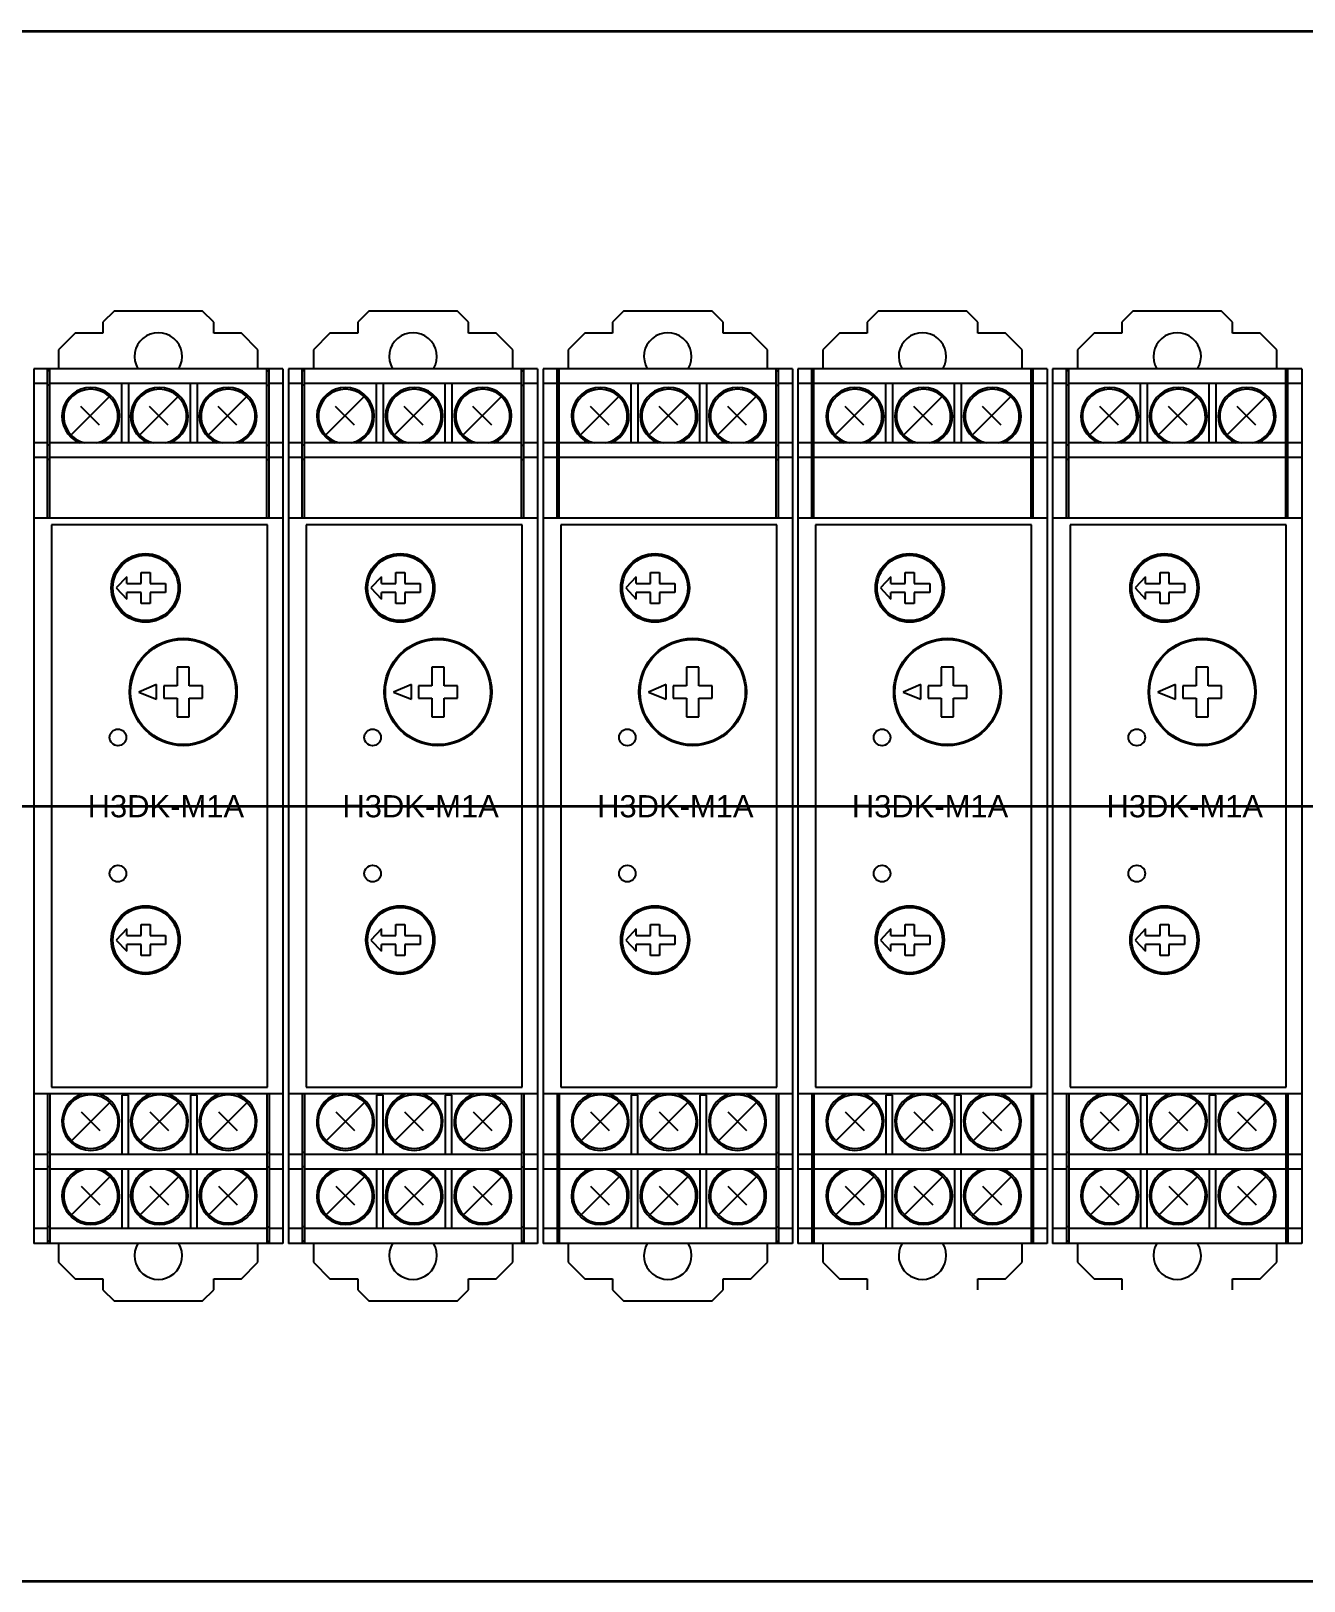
# Model space of a CAD drawing. Header units: millimetres. Extents: x 0 to 19177, y 0 to 12100.
# Drawn here: x 17307.4 to 17422.3, y 11334.9 to 11474.9 of the extents above; entities that cross this region are included whole.
import ezdxf

# ---------------------------------------------------------------- set-up
doc = ezdxf.new("R2010")
doc.units = ezdxf.units.MM
doc.header["$MEASUREMENT"] = 0
doc.layers.add('NetDam', color=7, linetype='Continuous', lineweight=35)
doc.layers.add('Z_OM_OUTLINE', color=7, linetype='Continuous')
doc.styles.add('RH-Arial', font='arial.ttf')

msp = doc.modelspace()

# ---------------------------------------------------------------- linework, layer by layer
at = {"layer": 'NetDam', "color": 0}
for p, q in [((16945.09, 11474.87), (17575.09, 11474.87)), ((17185.09, 11404.87), (17575.09, 11404.87)), ((17185.09, 11334.87), (17575.09, 11334.87))]:
    msp.add_line(p, q, dxfattribs=at)
at = {"layer": 'Z_OM_OUTLINE'}
for p, q in [((17314.88, 11449.57), (17313.88, 11448.57)), ((17322.88, 11449.57), (17314.88, 11449.57)), ((17323.88, 11448.57), (17322.88, 11449.57)), ((17337.88, 11449.57), (17336.88, 11448.57)), ((17345.88, 11449.57), (17337.88, 11449.57)), ((17346.88, 11448.57), (17345.88, 11449.57)), ((17360.88, 11449.57), (17359.88, 11448.57)), ((17368.88, 11449.57), (17360.88, 11449.57)), ((17369.88, 11448.57), (17368.88, 11449.57)), ((17383.88, 11449.57), (17382.88, 11448.57)), ((17391.88, 11449.57), (17383.88, 11449.57)), ((17392.88, 11448.57), (17391.88, 11449.57)), ((17406.88, 11449.57), (17405.88, 11448.57)), ((17414.88, 11449.57), (17406.88, 11449.57)), ((17415.88, 11448.57), (17414.88, 11449.57)), ((17313.88, 11448.57), (17313.88, 11447.57)), ((17323.88, 11447.57), (17323.88, 11448.57)), ((17336.88, 11448.57), (17336.88, 11447.57)), ((17346.88, 11447.57), (17346.88, 11448.57)), ((17359.88, 11448.57), (17359.88, 11447.57)), ((17369.88, 11447.57), (17369.88, 11448.57)), ((17382.88, 11448.57), (17382.88, 11447.57)), ((17392.88, 11447.57), (17392.88, 11448.57)), ((17405.88, 11448.57), (17405.88, 11447.57)), ((17415.88, 11447.57), (17415.88, 11448.57)), ((17311.38, 11447.57), (17309.88, 11446.07)), ((17313.88, 11447.57), (17311.38, 11447.57)), ((17326.38, 11447.57), (17323.88, 11447.57)), ((17327.88, 11446.07), (17326.38, 11447.57)), ((17334.38, 11447.57), (17332.88, 11446.07)), ((17336.88, 11447.57), (17334.38, 11447.57)), ((17349.38, 11447.57), (17346.88, 11447.57)), ((17350.88, 11446.07), (17349.38, 11447.57)), ((17357.38, 11447.57), (17355.88, 11446.07)), ((17359.88, 11447.57), (17357.38, 11447.57)), ((17372.38, 11447.57), (17369.88, 11447.57)), ((17373.88, 11446.07), (17372.38, 11447.57)), ((17380.38, 11447.57), (17378.88, 11446.07)), ((17382.88, 11447.57), (17380.38, 11447.57)), ((17395.38, 11447.57), (17392.88, 11447.57)), ((17396.88, 11446.07), (17395.38, 11447.57)), ((17403.38, 11447.57), (17401.88, 11446.07)), ((17405.88, 11447.57), (17403.38, 11447.57)), ((17418.38, 11447.57), (17415.88, 11447.57)), ((17419.88, 11446.07), (17418.38, 11447.57)), ((17309.88, 11446.07), (17309.88, 11444.37)), ((17327.88, 11444.37), (17327.88, 11446.07)), ((17332.88, 11446.07), (17332.88, 11444.37)), ((17350.88, 11444.37), (17350.88, 11446.07)), ((17355.88, 11446.07), (17355.88, 11444.37)), ((17373.88, 11444.37), (17373.88, 11446.07)), ((17378.88, 11446.07), (17378.88, 11444.37)), ((17396.88, 11444.37), (17396.88, 11446.07)), ((17401.88, 11446.07), (17401.88, 11444.37)), ((17419.88, 11444.37), (17419.88, 11446.07)), ((17330.13, 11444.37), (17307.63, 11444.37)), ((17307.63, 11444.37), (17307.63, 11365.37)), ((17308.88, 11430.87), (17308.88, 11444.37)), ((17309.08, 11444.17), (17308.88, 11444.17)), ((17309.08, 11430.87), (17309.08, 11444.37)), ((17328.68, 11430.87), (17328.68, 11444.37)), ((17328.68, 11444.17), (17328.88, 11444.17)), ((17328.88, 11430.87), (17328.88, 11444.37)), ((17330.13, 11444.37), (17330.13, 11365.37)), ((17353.13, 11444.37), (17330.63, 11444.37)), ((17330.63, 11444.37), (17330.63, 11365.37)), ((17331.88, 11430.87), (17331.88, 11444.37)), ((17332.08, 11444.17), (17331.88, 11444.17)), ((17332.08, 11430.87), (17332.08, 11444.37)), ((17351.68, 11430.87), (17351.68, 11444.37)), ((17351.68, 11444.17), (17351.88, 11444.17)), ((17351.88, 11430.87), (17351.88, 11444.37)), ((17353.13, 11444.37), (17353.13, 11365.37)), ((17376.13, 11444.37), (17353.63, 11444.37)), ((17353.63, 11444.37), (17353.63, 11365.37)), ((17354.88, 11430.87), (17354.88, 11444.37)), ((17355.08, 11444.17), (17354.88, 11444.17)), ((17355.08, 11430.87), (17355.08, 11444.37)), ((17374.68, 11430.87), (17374.68, 11444.37)), ((17374.68, 11444.17), (17374.88, 11444.17)), ((17374.88, 11430.87), (17374.88, 11444.37)), ((17376.13, 11444.37), (17376.13, 11365.37)), ((17399.13, 11444.37), (17376.63, 11444.37)), ((17376.63, 11444.37), (17376.63, 11365.37)), ((17377.88, 11430.87), (17377.88, 11444.37)), ((17378.08, 11444.17), (17377.88, 11444.17)), ((17378.08, 11430.87), (17378.08, 11444.37)), ((17397.68, 11430.87), (17397.68, 11444.37)), ((17397.68, 11444.17), (17397.88, 11444.17)), ((17397.88, 11430.87), (17397.88, 11444.37)), ((17399.13, 11444.37), (17399.13, 11365.37)), ((17422.13, 11444.37), (17399.63, 11444.37)), ((17399.63, 11444.37), (17399.63, 11365.37)), ((17400.88, 11430.87), (17400.88, 11444.37)), ((17401.08, 11444.17), (17400.88, 11444.17)), ((17401.08, 11430.87), (17401.08, 11444.37)), ((17420.68, 11430.87), (17420.68, 11444.37)), ((17420.68, 11444.17), (17420.88, 11444.17)), ((17420.88, 11430.87), (17420.88, 11444.37)), ((17422.13, 11444.37), (17422.13, 11365.37)), ((17308.88, 11443.04), (17307.63, 11443.04)), ((17309.08, 11442.88), (17308.88, 11442.88)), ((17328.68, 11443.04), (17309.08, 11443.04)), ((17315.58, 11437.67), (17315.58, 11443.04)), ((17316.18, 11443.04), (17316.18, 11437.67)), ((17321.78, 11437.67), (17321.78, 11443.04)), ((17322.38, 11443.04), (17322.38, 11437.67)), ((17328.68, 11442.88), (17328.88, 11442.88)), ((17330.13, 11443.04), (17328.88, 11443.04)), ((17331.88, 11443.04), (17330.63, 11443.04)), ((17332.08, 11442.88), (17331.88, 11442.88)), ((17351.68, 11443.04), (17332.08, 11443.04)), ((17338.58, 11437.67), (17338.58, 11443.04)), ((17339.18, 11443.04), (17339.18, 11437.67)), ((17344.78, 11437.67), (17344.78, 11443.04)), ((17345.38, 11443.04), (17345.38, 11437.67)), ((17351.68, 11442.88), (17351.88, 11442.88)), ((17353.13, 11443.04), (17351.88, 11443.04)), ((17354.88, 11443.04), (17353.63, 11443.04)), ((17355.08, 11442.88), (17354.88, 11442.88)), ((17374.68, 11443.04), (17355.08, 11443.04)), ((17361.58, 11437.67), (17361.58, 11443.04)), ((17362.18, 11443.04), (17362.18, 11437.67)), ((17367.78, 11437.67), (17367.78, 11443.04)), ((17368.38, 11443.04), (17368.38, 11437.67)), ((17374.68, 11442.88), (17374.88, 11442.88)), ((17376.13, 11443.04), (17374.88, 11443.04)), ((17377.88, 11443.04), (17376.63, 11443.04)), ((17378.08, 11442.88), (17377.88, 11442.88)), ((17397.68, 11443.04), (17378.08, 11443.04)), ((17384.58, 11437.67), (17384.58, 11443.04)), ((17385.18, 11443.04), (17385.18, 11437.67)), ((17390.78, 11437.67), (17390.78, 11443.04)), ((17391.38, 11443.04), (17391.38, 11437.67)), ((17397.68, 11442.88), (17397.88, 11442.88)), ((17399.13, 11443.04), (17397.88, 11443.04)), ((17400.88, 11443.04), (17399.63, 11443.04)), ((17401.08, 11442.88), (17400.88, 11442.88)), ((17420.68, 11443.04), (17401.08, 11443.04)), ((17407.58, 11437.67), (17407.58, 11443.04)), ((17408.18, 11443.04), (17408.18, 11437.67)), ((17413.78, 11437.67), (17413.78, 11443.04)), ((17414.38, 11443.04), (17414.38, 11437.67)), ((17420.68, 11442.88), (17420.88, 11442.88)), ((17422.13, 11443.04), (17420.88, 11443.04)), ((17314.47, 11441.86), (17311, 11438.39)), ((17313.58, 11439.27), (17311.89, 11440.97)), ((17320.67, 11441.86), (17317.2, 11438.39)), ((17319.78, 11439.27), (17318.09, 11440.97)), ((17326.87, 11441.86), (17323.4, 11438.39)), ((17325.98, 11439.27), (17324.29, 11440.97)), ((17337.47, 11441.86), (17334, 11438.39)), ((17336.58, 11439.27), (17334.89, 11440.97)), ((17343.67, 11441.86), (17340.2, 11438.39)), ((17342.78, 11439.27), (17341.09, 11440.97)), ((17349.87, 11441.86), (17346.4, 11438.39)), ((17348.98, 11439.27), (17347.29, 11440.97)), ((17360.47, 11441.86), (17357, 11438.39)), ((17359.58, 11439.27), (17357.89, 11440.97)), ((17366.67, 11441.86), (17363.2, 11438.39)), ((17365.78, 11439.27), (17364.09, 11440.97)), ((17372.87, 11441.86), (17369.4, 11438.39)), ((17371.98, 11439.27), (17370.29, 11440.97)), ((17383.47, 11441.86), (17380, 11438.39)), ((17382.58, 11439.27), (17380.89, 11440.97)), ((17389.67, 11441.86), (17386.2, 11438.39)), ((17388.78, 11439.27), (17387.09, 11440.97)), ((17395.87, 11441.86), (17392.4, 11438.39)), ((17394.98, 11439.27), (17393.29, 11440.97)), ((17406.47, 11441.86), (17403, 11438.39)), ((17405.58, 11439.27), (17403.89, 11440.97)), ((17412.67, 11441.86), (17409.2, 11438.39)), ((17411.78, 11439.27), (17410.09, 11440.97)), ((17418.87, 11441.86), (17415.4, 11438.39)), ((17417.98, 11439.27), (17416.29, 11440.97)), ((17308.88, 11437.67), (17307.63, 11437.67)), ((17309.08, 11437.47), (17308.88, 11437.47)), ((17328.68, 11437.67), (17309.08, 11437.67)), ((17328.68, 11437.47), (17328.88, 11437.47)), ((17330.13, 11437.67), (17328.88, 11437.67)), ((17331.88, 11437.67), (17330.63, 11437.67)), ((17332.08, 11437.47), (17331.88, 11437.47)), ((17351.68, 11437.67), (17332.08, 11437.67)), ((17351.68, 11437.47), (17351.88, 11437.47)), ((17353.13, 11437.67), (17351.88, 11437.67)), ((17354.88, 11437.67), (17353.63, 11437.67)), ((17355.08, 11437.47), (17354.88, 11437.47)), ((17374.68, 11437.67), (17355.08, 11437.67)), ((17374.68, 11437.47), (17374.88, 11437.47)), ((17376.13, 11437.67), (17374.88, 11437.67)), ((17377.88, 11437.67), (17376.63, 11437.67)), ((17378.08, 11437.47), (17377.88, 11437.47)), ((17397.68, 11437.67), (17378.08, 11437.67)), ((17397.68, 11437.47), (17397.88, 11437.47)), ((17399.13, 11437.67), (17397.88, 11437.67)), ((17400.88, 11437.67), (17399.63, 11437.67)), ((17401.08, 11437.47), (17400.88, 11437.47)), ((17420.68, 11437.67), (17401.08, 11437.67)), ((17420.68, 11437.47), (17420.88, 11437.47)), ((17422.13, 11437.67), (17420.88, 11437.67)), ((17308.88, 11436.34), (17307.63, 11436.34)), ((17309.08, 11436.18), (17308.88, 11436.18)), ((17328.68, 11436.34), (17309.08, 11436.34)), ((17328.68, 11436.18), (17328.88, 11436.18)), ((17330.13, 11436.34), (17328.88, 11436.34)), ((17331.88, 11436.34), (17330.63, 11436.34)), ((17332.08, 11436.18), (17331.88, 11436.18)), ((17351.68, 11436.34), (17332.08, 11436.34)), ((17351.68, 11436.18), (17351.88, 11436.18)), ((17353.13, 11436.34), (17351.88, 11436.34)), ((17354.88, 11436.34), (17353.63, 11436.34)), ((17355.08, 11436.18), (17354.88, 11436.18)), ((17374.68, 11436.34), (17355.08, 11436.34)), ((17374.68, 11436.18), (17374.88, 11436.18)), ((17376.13, 11436.34), (17374.88, 11436.34)), ((17377.88, 11436.34), (17376.63, 11436.34)), ((17378.08, 11436.18), (17377.88, 11436.18)), ((17397.68, 11436.34), (17378.08, 11436.34)), ((17397.68, 11436.18), (17397.88, 11436.18)), ((17399.13, 11436.34), (17397.88, 11436.34)), ((17400.88, 11436.34), (17399.63, 11436.34)), ((17401.08, 11436.18), (17400.88, 11436.18)), ((17420.68, 11436.34), (17401.08, 11436.34)), ((17420.68, 11436.18), (17420.88, 11436.18)), ((17422.13, 11436.34), (17420.88, 11436.34)), ((17330.13, 11430.87), (17307.63, 11430.87)), ((17309.23, 11430.27), (17309.23, 11379.47)), ((17328.73, 11430.27), (17309.23, 11430.27)), ((17328.73, 11379.47), (17328.73, 11430.27)), ((17353.13, 11430.87), (17330.63, 11430.87)), ((17332.23, 11430.27), (17332.23, 11379.47)), ((17351.73, 11430.27), (17332.23, 11430.27)), ((17351.73, 11379.47), (17351.73, 11430.27)), ((17376.13, 11430.87), (17353.63, 11430.87)), ((17355.23, 11430.27), (17355.23, 11379.47)), ((17374.73, 11430.27), (17355.23, 11430.27)), ((17374.73, 11379.47), (17374.73, 11430.27)), ((17399.13, 11430.87), (17376.63, 11430.87)), ((17378.23, 11430.27), (17378.23, 11379.47)), ((17397.73, 11430.27), (17378.23, 11430.27)), ((17397.73, 11379.47), (17397.73, 11430.27)), ((17422.13, 11430.87), (17399.63, 11430.87)), ((17401.23, 11430.27), (17401.23, 11379.47)), ((17420.73, 11430.27), (17401.23, 11430.27)), ((17420.73, 11379.47), (17420.73, 11430.27)), ((17316.03, 11425.57), (17315.08, 11424.57)), ((17316.03, 11424.97), (17316.03, 11425.57)), ((17317.33, 11424.97), (17317.33, 11425.97)), ((17317.33, 11425.97), (17318.13, 11425.97)), ((17318.13, 11425.97), (17318.13, 11424.97)), ((17339.03, 11425.57), (17338.08, 11424.57)), ((17339.03, 11424.97), (17339.03, 11425.57)), ((17340.33, 11424.97), (17340.33, 11425.97)), ((17340.33, 11425.97), (17341.13, 11425.97)), ((17341.13, 11425.97), (17341.13, 11424.97)), ((17362.03, 11425.57), (17361.08, 11424.57)), ((17362.03, 11424.97), (17362.03, 11425.57)), ((17363.33, 11424.97), (17363.33, 11425.97)), ((17363.33, 11425.97), (17364.13, 11425.97)), ((17364.13, 11425.97), (17364.13, 11424.97)), ((17385.03, 11425.57), (17384.08, 11424.57)), ((17385.03, 11424.97), (17385.03, 11425.57)), ((17386.33, 11424.97), (17386.33, 11425.97)), ((17386.33, 11425.97), (17387.13, 11425.97)), ((17387.13, 11425.97), (17387.13, 11424.97)), ((17408.03, 11425.57), (17407.08, 11424.57)), ((17408.03, 11424.97), (17408.03, 11425.57)), ((17409.33, 11424.97), (17409.33, 11425.97)), ((17409.33, 11425.97), (17410.13, 11425.97)), ((17410.13, 11425.97), (17410.13, 11424.97)), ((17315.08, 11424.57), (17316.03, 11423.57)), ((17316.03, 11424.97), (17317.33, 11424.97)), ((17317.33, 11424.17), (17316.03, 11424.17)), ((17316.03, 11423.57), (17316.03, 11424.17)), ((17317.33, 11423.17), (17317.33, 11424.17)), ((17318.13, 11424.97), (17319.53, 11424.97)), ((17318.13, 11424.17), (17318.13, 11423.17)), ((17319.53, 11424.17), (17318.13, 11424.17)), ((17319.53, 11424.97), (17319.53, 11424.17)), ((17338.08, 11424.57), (17339.03, 11423.57)), ((17339.03, 11424.97), (17340.33, 11424.97)), ((17340.33, 11424.17), (17339.03, 11424.17)), ((17339.03, 11423.57), (17339.03, 11424.17)), ((17340.33, 11423.17), (17340.33, 11424.17)), ((17341.13, 11424.97), (17342.53, 11424.97)), ((17341.13, 11424.17), (17341.13, 11423.17)), ((17342.53, 11424.17), (17341.13, 11424.17)), ((17342.53, 11424.97), (17342.53, 11424.17)), ((17361.08, 11424.57), (17362.03, 11423.57)), ((17362.03, 11424.97), (17363.33, 11424.97)), ((17363.33, 11424.17), (17362.03, 11424.17)), ((17362.03, 11423.57), (17362.03, 11424.17)), ((17363.33, 11423.17), (17363.33, 11424.17)), ((17364.13, 11424.97), (17365.53, 11424.97)), ((17364.13, 11424.17), (17364.13, 11423.17)), ((17365.53, 11424.17), (17364.13, 11424.17)), ((17365.53, 11424.97), (17365.53, 11424.17)), ((17384.08, 11424.57), (17385.03, 11423.57)), ((17385.03, 11424.97), (17386.33, 11424.97)), ((17386.33, 11424.17), (17385.03, 11424.17)), ((17385.03, 11423.57), (17385.03, 11424.17)), ((17386.33, 11423.17), (17386.33, 11424.17)), ((17387.13, 11424.97), (17388.53, 11424.97)), ((17387.13, 11424.17), (17387.13, 11423.17)), ((17388.53, 11424.17), (17387.13, 11424.17)), ((17388.53, 11424.97), (17388.53, 11424.17)), ((17407.08, 11424.57), (17408.03, 11423.57)), ((17408.03, 11424.97), (17409.33, 11424.97)), ((17409.33, 11424.17), (17408.03, 11424.17)), ((17408.03, 11423.57), (17408.03, 11424.17)), ((17409.33, 11423.17), (17409.33, 11424.17)), ((17410.13, 11424.97), (17411.53, 11424.97)), ((17410.13, 11424.17), (17410.13, 11423.17)), ((17411.53, 11424.17), (17410.13, 11424.17)), ((17411.53, 11424.97), (17411.53, 11424.17)), ((17318.13, 11423.17), (17317.33, 11423.17)), ((17341.13, 11423.17), (17340.33, 11423.17)), ((17364.13, 11423.17), (17363.33, 11423.17)), ((17387.13, 11423.17), (17386.33, 11423.17)), ((17410.13, 11423.17), (17409.33, 11423.17)), ((17321.68, 11417.42), (17320.58, 11417.42)), ((17320.58, 11417.42), (17320.58, 11415.72)), ((17321.68, 11415.72), (17321.68, 11417.42)), ((17344.68, 11417.42), (17343.58, 11417.42)), ((17343.58, 11417.42), (17343.58, 11415.72)), ((17344.68, 11415.72), (17344.68, 11417.42)), ((17367.68, 11417.42), (17366.58, 11417.42)), ((17366.58, 11417.42), (17366.58, 11415.72)), ((17367.68, 11415.72), (17367.68, 11417.42)), ((17390.68, 11417.42), (17389.58, 11417.42)), ((17389.58, 11417.42), (17389.58, 11415.72)), ((17390.68, 11415.72), (17390.68, 11417.42)), ((17413.68, 11417.42), (17412.58, 11417.42)), ((17412.58, 11417.42), (17412.58, 11415.72)), ((17413.68, 11415.72), (17413.68, 11417.42)), ((17318.73, 11415.84), (17317.13, 11415.17)), ((17318.73, 11414.51), (17318.73, 11415.84)), ((17319.38, 11415.72), (17319.38, 11414.62)), ((17320.58, 11415.72), (17319.38, 11415.72)), ((17322.88, 11415.72), (17321.68, 11415.72)), ((17322.88, 11414.62), (17322.88, 11415.72)), ((17341.73, 11415.84), (17340.13, 11415.17)), ((17341.73, 11414.51), (17341.73, 11415.84)), ((17342.38, 11415.72), (17342.38, 11414.62)), ((17343.58, 11415.72), (17342.38, 11415.72)), ((17345.88, 11415.72), (17344.68, 11415.72)), ((17345.88, 11414.62), (17345.88, 11415.72)), ((17364.73, 11415.84), (17363.13, 11415.17)), ((17364.73, 11414.51), (17364.73, 11415.84)), ((17365.38, 11415.72), (17365.38, 11414.62)), ((17366.58, 11415.72), (17365.38, 11415.72)), ((17368.88, 11415.72), (17367.68, 11415.72)), ((17368.88, 11414.62), (17368.88, 11415.72)), ((17387.73, 11415.84), (17386.13, 11415.17)), ((17387.73, 11414.51), (17387.73, 11415.84)), ((17388.38, 11415.72), (17388.38, 11414.62)), ((17389.58, 11415.72), (17388.38, 11415.72)), ((17391.88, 11415.72), (17390.68, 11415.72)), ((17391.88, 11414.62), (17391.88, 11415.72)), ((17410.73, 11415.84), (17409.13, 11415.17)), ((17410.73, 11414.51), (17410.73, 11415.84)), ((17411.38, 11415.72), (17411.38, 11414.62)), ((17412.58, 11415.72), (17411.38, 11415.72)), ((17414.88, 11415.72), (17413.68, 11415.72)), ((17414.88, 11414.62), (17414.88, 11415.72)), ((17317.13, 11415.17), (17318.73, 11414.51)), ((17319.38, 11414.62), (17320.58, 11414.62)), ((17320.58, 11414.62), (17320.58, 11412.92)), ((17321.68, 11414.62), (17322.88, 11414.62)), ((17321.68, 11412.92), (17321.68, 11414.62)), ((17340.13, 11415.17), (17341.73, 11414.51)), ((17342.38, 11414.62), (17343.58, 11414.62)), ((17343.58, 11414.62), (17343.58, 11412.92)), ((17344.68, 11414.62), (17345.88, 11414.62)), ((17344.68, 11412.92), (17344.68, 11414.62)), ((17363.13, 11415.17), (17364.73, 11414.51)), ((17365.38, 11414.62), (17366.58, 11414.62)), ((17366.58, 11414.62), (17366.58, 11412.92)), ((17367.68, 11414.62), (17368.88, 11414.62)), ((17367.68, 11412.92), (17367.68, 11414.62)), ((17386.13, 11415.17), (17387.73, 11414.51)), ((17388.38, 11414.62), (17389.58, 11414.62)), ((17389.58, 11414.62), (17389.58, 11412.92)), ((17390.68, 11414.62), (17391.88, 11414.62)), ((17390.68, 11412.92), (17390.68, 11414.62)), ((17409.13, 11415.17), (17410.73, 11414.51)), ((17411.38, 11414.62), (17412.58, 11414.62)), ((17412.58, 11414.62), (17412.58, 11412.92)), ((17413.68, 11414.62), (17414.88, 11414.62)), ((17413.68, 11412.92), (17413.68, 11414.62)), ((17320.58, 11412.92), (17321.68, 11412.92)), ((17343.58, 11412.92), (17344.68, 11412.92)), ((17366.58, 11412.92), (17367.68, 11412.92)), ((17389.58, 11412.92), (17390.68, 11412.92)), ((17412.58, 11412.92), (17413.68, 11412.92)), ((17316.03, 11393.77), (17315.08, 11392.77)), ((17316.03, 11393.17), (17316.03, 11393.77)), ((17317.33, 11393.17), (17317.33, 11394.17)), ((17317.33, 11394.17), (17318.13, 11394.17)), ((17318.13, 11394.17), (17318.13, 11393.17)), ((17339.03, 11393.77), (17338.08, 11392.77)), ((17339.03, 11393.17), (17339.03, 11393.77)), ((17340.33, 11393.17), (17340.33, 11394.17)), ((17340.33, 11394.17), (17341.13, 11394.17)), ((17341.13, 11394.17), (17341.13, 11393.17)), ((17362.03, 11393.77), (17361.08, 11392.77)), ((17362.03, 11393.17), (17362.03, 11393.77)), ((17363.33, 11393.17), (17363.33, 11394.17)), ((17363.33, 11394.17), (17364.13, 11394.17)), ((17364.13, 11394.17), (17364.13, 11393.17)), ((17385.03, 11393.77), (17384.08, 11392.77)), ((17385.03, 11393.17), (17385.03, 11393.77)), ((17386.33, 11393.17), (17386.33, 11394.17)), ((17386.33, 11394.17), (17387.13, 11394.17)), ((17387.13, 11394.17), (17387.13, 11393.17)), ((17408.03, 11393.77), (17407.08, 11392.77)), ((17408.03, 11393.17), (17408.03, 11393.77)), ((17409.33, 11393.17), (17409.33, 11394.17)), ((17409.33, 11394.17), (17410.13, 11394.17)), ((17410.13, 11394.17), (17410.13, 11393.17)), ((17315.08, 11392.77), (17316.03, 11391.77)), ((17316.03, 11393.17), (17317.33, 11393.17)), ((17317.33, 11392.37), (17316.03, 11392.37)), ((17316.03, 11391.77), (17316.03, 11392.37)), ((17317.33, 11391.37), (17317.33, 11392.37)), ((17318.13, 11393.17), (17319.53, 11393.17)), ((17318.13, 11392.37), (17318.13, 11391.37)), ((17319.53, 11392.37), (17318.13, 11392.37)), ((17319.53, 11393.17), (17319.53, 11392.37)), ((17338.08, 11392.77), (17339.03, 11391.77)), ((17339.03, 11393.17), (17340.33, 11393.17)), ((17340.33, 11392.37), (17339.03, 11392.37)), ((17339.03, 11391.77), (17339.03, 11392.37)), ((17340.33, 11391.37), (17340.33, 11392.37)), ((17341.13, 11393.17), (17342.53, 11393.17)), ((17341.13, 11392.37), (17341.13, 11391.37)), ((17342.53, 11392.37), (17341.13, 11392.37)), ((17342.53, 11393.17), (17342.53, 11392.37)), ((17361.08, 11392.77), (17362.03, 11391.77)), ((17362.03, 11393.17), (17363.33, 11393.17)), ((17363.33, 11392.37), (17362.03, 11392.37)), ((17362.03, 11391.77), (17362.03, 11392.37)), ((17363.33, 11391.37), (17363.33, 11392.37)), ((17364.13, 11393.17), (17365.53, 11393.17)), ((17364.13, 11392.37), (17364.13, 11391.37)), ((17365.53, 11392.37), (17364.13, 11392.37)), ((17365.53, 11393.17), (17365.53, 11392.37)), ((17384.08, 11392.77), (17385.03, 11391.77)), ((17385.03, 11393.17), (17386.33, 11393.17)), ((17386.33, 11392.37), (17385.03, 11392.37)), ((17385.03, 11391.77), (17385.03, 11392.37)), ((17386.33, 11391.37), (17386.33, 11392.37)), ((17387.13, 11393.17), (17388.53, 11393.17)), ((17387.13, 11392.37), (17387.13, 11391.37)), ((17388.53, 11392.37), (17387.13, 11392.37)), ((17388.53, 11393.17), (17388.53, 11392.37)), ((17407.08, 11392.77), (17408.03, 11391.77)), ((17408.03, 11393.17), (17409.33, 11393.17)), ((17409.33, 11392.37), (17408.03, 11392.37)), ((17408.03, 11391.77), (17408.03, 11392.37)), ((17409.33, 11391.37), (17409.33, 11392.37)), ((17410.13, 11393.17), (17411.53, 11393.17)), ((17410.13, 11392.37), (17410.13, 11391.37)), ((17411.53, 11392.37), (17410.13, 11392.37)), ((17411.53, 11393.17), (17411.53, 11392.37)), ((17318.13, 11391.37), (17317.33, 11391.37)), ((17341.13, 11391.37), (17340.33, 11391.37)), ((17364.13, 11391.37), (17363.33, 11391.37)), ((17387.13, 11391.37), (17386.33, 11391.37)), ((17410.13, 11391.37), (17409.33, 11391.37)), ((17309.23, 11379.47), (17328.73, 11379.47)), ((17332.23, 11379.47), (17351.73, 11379.47)), ((17355.23, 11379.47), (17374.73, 11379.47)), ((17378.23, 11379.47), (17397.73, 11379.47)), ((17401.23, 11379.47), (17420.73, 11379.47)), ((17330.13, 11378.87), (17307.63, 11378.87)), ((17308.88, 11378.87), (17308.88, 11365.37)), ((17309.08, 11378.87), (17309.08, 11365.37)), ((17314.52, 11378.11), (17311.05, 11374.64)), ((17315.58, 11378.77), (17315.58, 11373.41)), ((17316.18, 11378.77), (17315.58, 11378.77)), ((17316.18, 11373.41), (17316.18, 11378.77)), ((17320.72, 11378.11), (17317.25, 11374.64)), ((17321.78, 11378.77), (17321.78, 11373.41)), ((17322.38, 11378.77), (17321.78, 11378.77)), ((17322.38, 11373.41), (17322.38, 11378.77)), ((17326.92, 11378.11), (17323.45, 11374.64)), ((17328.68, 11378.87), (17328.68, 11365.37)), ((17328.88, 11378.87), (17328.88, 11365.37)), ((17353.13, 11378.87), (17330.63, 11378.87)), ((17331.88, 11378.87), (17331.88, 11365.37)), ((17332.08, 11378.87), (17332.08, 11365.37)), ((17337.52, 11378.11), (17334.05, 11374.64)), ((17338.58, 11378.77), (17338.58, 11373.41)), ((17339.18, 11378.77), (17338.58, 11378.77)), ((17339.18, 11373.41), (17339.18, 11378.77)), ((17343.72, 11378.11), (17340.25, 11374.64)), ((17344.78, 11378.77), (17344.78, 11373.41)), ((17345.38, 11378.77), (17344.78, 11378.77)), ((17345.38, 11373.41), (17345.38, 11378.77)), ((17349.92, 11378.11), (17346.45, 11374.64)), ((17351.68, 11378.87), (17351.68, 11365.37)), ((17351.88, 11378.87), (17351.88, 11365.37)), ((17376.13, 11378.87), (17353.63, 11378.87)), ((17354.88, 11378.87), (17354.88, 11365.37)), ((17355.08, 11378.87), (17355.08, 11365.37)), ((17360.52, 11378.11), (17357.05, 11374.64)), ((17361.58, 11378.77), (17361.58, 11373.41)), ((17362.18, 11378.77), (17361.58, 11378.77)), ((17362.18, 11373.41), (17362.18, 11378.77)), ((17366.72, 11378.11), (17363.25, 11374.64)), ((17367.78, 11378.77), (17367.78, 11373.41)), ((17368.38, 11378.77), (17367.78, 11378.77)), ((17368.38, 11373.41), (17368.38, 11378.77)), ((17372.92, 11378.11), (17369.45, 11374.64)), ((17374.68, 11378.87), (17374.68, 11365.37)), ((17374.88, 11378.87), (17374.88, 11365.37)), ((17399.13, 11378.87), (17376.63, 11378.87)), ((17377.88, 11378.87), (17377.88, 11365.37)), ((17378.08, 11378.87), (17378.08, 11365.37)), ((17383.52, 11378.11), (17380.05, 11374.64)), ((17384.58, 11378.77), (17384.58, 11373.41)), ((17385.18, 11378.77), (17384.58, 11378.77)), ((17385.18, 11373.41), (17385.18, 11378.77)), ((17389.72, 11378.11), (17386.25, 11374.64)), ((17390.78, 11378.77), (17390.78, 11373.41)), ((17391.38, 11378.77), (17390.78, 11378.77)), ((17391.38, 11373.41), (17391.38, 11378.77)), ((17395.92, 11378.11), (17392.45, 11374.64)), ((17397.68, 11378.87), (17397.68, 11365.37)), ((17397.88, 11378.87), (17397.88, 11365.37)), ((17422.13, 11378.87), (17399.63, 11378.87)), ((17400.88, 11378.87), (17400.88, 11365.37)), ((17401.08, 11378.87), (17401.08, 11365.37)), ((17406.52, 11378.11), (17403.05, 11374.64)), ((17407.58, 11378.77), (17407.58, 11373.41)), ((17408.18, 11378.77), (17407.58, 11378.77)), ((17408.18, 11373.41), (17408.18, 11378.77)), ((17412.72, 11378.11), (17409.25, 11374.64)), ((17413.78, 11378.77), (17413.78, 11373.41)), ((17414.38, 11378.77), (17413.78, 11378.77)), ((17414.38, 11373.41), (17414.38, 11378.77)), ((17418.92, 11378.11), (17415.45, 11374.64)), ((17420.68, 11378.87), (17420.68, 11365.37)), ((17420.88, 11378.87), (17420.88, 11365.37)), ((17313.63, 11375.53), (17311.94, 11377.22)), ((17319.83, 11375.53), (17318.14, 11377.22)), ((17326.03, 11375.53), (17324.34, 11377.22)), ((17336.63, 11375.53), (17334.94, 11377.22)), ((17342.83, 11375.53), (17341.14, 11377.22)), ((17349.03, 11375.53), (17347.34, 11377.22)), ((17359.63, 11375.53), (17357.94, 11377.22)), ((17365.83, 11375.53), (17364.14, 11377.22)), ((17372.03, 11375.53), (17370.34, 11377.22)), ((17382.63, 11375.53), (17380.94, 11377.22)), ((17388.83, 11375.53), (17387.14, 11377.22)), ((17395.03, 11375.53), (17393.34, 11377.22)), ((17405.63, 11375.53), (17403.94, 11377.22)), ((17411.83, 11375.53), (17410.14, 11377.22)), ((17418.03, 11375.53), (17416.34, 11377.22)), ((17308.88, 11373.41), (17307.63, 11373.41)), ((17309.08, 11373.57), (17308.88, 11373.57)), ((17309.08, 11372.27), (17308.88, 11372.27)), ((17328.68, 11373.41), (17309.08, 11373.41)), ((17328.68, 11373.57), (17328.88, 11373.57)), ((17328.68, 11372.27), (17328.88, 11372.27)), ((17330.13, 11373.41), (17328.88, 11373.41)), ((17331.88, 11373.41), (17330.63, 11373.41)), ((17332.08, 11373.57), (17331.88, 11373.57)), ((17332.08, 11372.27), (17331.88, 11372.27)), ((17351.68, 11373.41), (17332.08, 11373.41)), ((17351.68, 11373.57), (17351.88, 11373.57)), ((17351.68, 11372.27), (17351.88, 11372.27)), ((17353.13, 11373.41), (17351.88, 11373.41)), ((17354.88, 11373.41), (17353.63, 11373.41)), ((17355.08, 11373.57), (17354.88, 11373.57)), ((17355.08, 11372.27), (17354.88, 11372.27)), ((17374.68, 11373.41), (17355.08, 11373.41)), ((17374.68, 11373.57), (17374.88, 11373.57)), ((17374.68, 11372.27), (17374.88, 11372.27)), ((17376.13, 11373.41), (17374.88, 11373.41)), ((17377.88, 11373.41), (17376.63, 11373.41)), ((17378.08, 11373.57), (17377.88, 11373.57)), ((17378.08, 11372.27), (17377.88, 11372.27)), ((17397.68, 11373.41), (17378.08, 11373.41)), ((17397.68, 11373.57), (17397.88, 11373.57)), ((17397.68, 11372.27), (17397.88, 11372.27)), ((17399.13, 11373.41), (17397.88, 11373.41)), ((17400.88, 11373.41), (17399.63, 11373.41)), ((17401.08, 11373.57), (17400.88, 11373.57)), ((17401.08, 11372.27), (17400.88, 11372.27)), ((17420.68, 11373.41), (17401.08, 11373.41)), ((17420.68, 11373.57), (17420.88, 11373.57)), ((17420.68, 11372.27), (17420.88, 11372.27)), ((17422.13, 11373.41), (17420.88, 11373.41)), ((17308.88, 11372.07), (17307.63, 11372.07)), ((17328.68, 11372.07), (17309.08, 11372.07)), ((17314.52, 11371.41), (17311.05, 11367.94)), ((17315.58, 11372.07), (17315.58, 11366.71)), ((17316.18, 11366.71), (17316.18, 11372.07)), ((17320.72, 11371.41), (17317.25, 11367.94)), ((17321.78, 11372.07), (17321.78, 11366.71)), ((17322.38, 11366.71), (17322.38, 11372.07)), ((17326.92, 11371.41), (17323.45, 11367.94)), ((17330.13, 11372.07), (17328.88, 11372.07)), ((17331.88, 11372.07), (17330.63, 11372.07)), ((17351.68, 11372.07), (17332.08, 11372.07)), ((17337.52, 11371.41), (17334.05, 11367.94)), ((17338.58, 11372.07), (17338.58, 11366.71)), ((17339.18, 11366.71), (17339.18, 11372.07)), ((17343.72, 11371.41), (17340.25, 11367.94)), ((17344.78, 11372.07), (17344.78, 11366.71)), ((17345.38, 11366.71), (17345.38, 11372.07)), ((17349.92, 11371.41), (17346.45, 11367.94)), ((17353.13, 11372.07), (17351.88, 11372.07)), ((17354.88, 11372.07), (17353.63, 11372.07)), ((17374.68, 11372.07), (17355.08, 11372.07)), ((17360.52, 11371.41), (17357.05, 11367.94)), ((17361.58, 11372.07), (17361.58, 11366.71)), ((17362.18, 11366.71), (17362.18, 11372.07)), ((17366.72, 11371.41), (17363.25, 11367.94)), ((17367.78, 11372.07), (17367.78, 11366.71)), ((17368.38, 11366.71), (17368.38, 11372.07)), ((17372.92, 11371.41), (17369.45, 11367.94)), ((17376.13, 11372.07), (17374.88, 11372.07)), ((17377.88, 11372.07), (17376.63, 11372.07)), ((17397.68, 11372.07), (17378.08, 11372.07)), ((17383.52, 11371.41), (17380.05, 11367.94)), ((17384.58, 11372.07), (17384.58, 11366.71)), ((17385.18, 11366.71), (17385.18, 11372.07)), ((17389.72, 11371.41), (17386.25, 11367.94)), ((17390.78, 11372.07), (17390.78, 11366.71)), ((17391.38, 11366.71), (17391.38, 11372.07)), ((17395.92, 11371.41), (17392.45, 11367.94)), ((17399.13, 11372.07), (17397.88, 11372.07)), ((17400.88, 11372.07), (17399.63, 11372.07)), ((17420.68, 11372.07), (17401.08, 11372.07)), ((17406.52, 11371.41), (17403.05, 11367.94)), ((17407.58, 11372.07), (17407.58, 11366.71)), ((17408.18, 11366.71), (17408.18, 11372.07)), ((17412.72, 11371.41), (17409.25, 11367.94)), ((17413.78, 11372.07), (17413.78, 11366.71)), ((17414.38, 11366.71), (17414.38, 11372.07)), ((17418.92, 11371.41), (17415.45, 11367.94)), ((17422.13, 11372.07), (17420.88, 11372.07)), ((17313.63, 11368.83), (17311.94, 11370.52)), ((17319.83, 11368.83), (17318.14, 11370.52)), ((17326.03, 11368.83), (17324.34, 11370.52)), ((17336.63, 11368.83), (17334.94, 11370.52)), ((17342.83, 11368.83), (17341.14, 11370.52)), ((17349.03, 11368.83), (17347.34, 11370.52)), ((17359.63, 11368.83), (17357.94, 11370.52)), ((17365.83, 11368.83), (17364.14, 11370.52)), ((17372.03, 11368.83), (17370.34, 11370.52)), ((17382.63, 11368.83), (17380.94, 11370.52)), ((17388.83, 11368.83), (17387.14, 11370.52)), ((17395.03, 11368.83), (17393.34, 11370.52)), ((17405.63, 11368.83), (17403.94, 11370.52)), ((17411.83, 11368.83), (17410.14, 11370.52)), ((17418.03, 11368.83), (17416.34, 11370.52)), ((17308.88, 11366.71), (17307.63, 11366.71)), ((17309.08, 11366.87), (17308.88, 11366.87)), ((17328.68, 11366.71), (17309.08, 11366.71)), ((17328.68, 11366.87), (17328.88, 11366.87)), ((17330.13, 11366.71), (17328.88, 11366.71)), ((17331.88, 11366.71), (17330.63, 11366.71)), ((17332.08, 11366.87), (17331.88, 11366.87)), ((17351.68, 11366.71), (17332.08, 11366.71)), ((17351.68, 11366.87), (17351.88, 11366.87)), ((17353.13, 11366.71), (17351.88, 11366.71)), ((17354.88, 11366.71), (17353.63, 11366.71)), ((17355.08, 11366.87), (17354.88, 11366.87)), ((17374.68, 11366.71), (17355.08, 11366.71)), ((17374.68, 11366.87), (17374.88, 11366.87)), ((17376.13, 11366.71), (17374.88, 11366.71)), ((17377.88, 11366.71), (17376.63, 11366.71)), ((17378.08, 11366.87), (17377.88, 11366.87)), ((17397.68, 11366.71), (17378.08, 11366.71)), ((17397.68, 11366.87), (17397.88, 11366.87)), ((17399.13, 11366.71), (17397.88, 11366.71)), ((17400.88, 11366.71), (17399.63, 11366.71)), ((17401.08, 11366.87), (17400.88, 11366.87)), ((17420.68, 11366.71), (17401.08, 11366.71)), ((17420.68, 11366.87), (17420.88, 11366.87)), ((17422.13, 11366.71), (17420.88, 11366.71)), ((17330.13, 11365.37), (17307.63, 11365.37)), ((17309.08, 11365.57), (17308.88, 11365.57)), ((17309.88, 11365.37), (17309.88, 11363.67)), ((17327.88, 11363.67), (17327.88, 11365.37)), ((17328.68, 11365.57), (17328.88, 11365.57)), ((17353.13, 11365.37), (17330.63, 11365.37)), ((17332.08, 11365.57), (17331.88, 11365.57)), ((17332.88, 11365.37), (17332.88, 11363.67)), ((17350.88, 11363.67), (17350.88, 11365.37)), ((17351.68, 11365.57), (17351.88, 11365.57)), ((17376.13, 11365.37), (17353.63, 11365.37)), ((17355.08, 11365.57), (17354.88, 11365.57)), ((17355.88, 11365.37), (17355.88, 11363.67)), ((17373.88, 11363.67), (17373.88, 11365.37)), ((17374.68, 11365.57), (17374.88, 11365.57)), ((17399.13, 11365.37), (17376.63, 11365.37)), ((17378.08, 11365.57), (17377.88, 11365.57)), ((17378.88, 11365.37), (17378.88, 11363.67)), ((17396.88, 11363.67), (17396.88, 11365.37)), ((17397.68, 11365.57), (17397.88, 11365.57)), ((17422.13, 11365.37), (17399.63, 11365.37)), ((17401.08, 11365.57), (17400.88, 11365.57)), ((17401.88, 11365.37), (17401.88, 11363.67)), ((17419.88, 11363.67), (17419.88, 11365.37)), ((17420.68, 11365.57), (17420.88, 11365.57)), ((17309.88, 11363.67), (17311.38, 11362.17)), ((17326.38, 11362.17), (17327.88, 11363.67)), ((17332.88, 11363.67), (17334.38, 11362.17)), ((17349.38, 11362.17), (17350.88, 11363.67)), ((17355.88, 11363.67), (17357.38, 11362.17)), ((17372.38, 11362.17), (17373.88, 11363.67)), ((17378.88, 11363.67), (17380.38, 11362.17)), ((17395.38, 11362.17), (17396.88, 11363.67)), ((17401.88, 11363.67), (17403.38, 11362.17)), ((17418.38, 11362.17), (17419.88, 11363.67)), ((17311.38, 11362.17), (17313.88, 11362.17)), ((17313.88, 11362.17), (17313.88, 11361.17)), ((17313.88, 11361.17), (17314.88, 11360.17)), ((17322.88, 11360.17), (17323.88, 11361.17)), ((17323.88, 11361.17), (17323.88, 11362.17)), ((17323.88, 11362.17), (17326.38, 11362.17)), ((17334.38, 11362.17), (17336.88, 11362.17)), ((17336.88, 11362.17), (17336.88, 11361.17)), ((17336.88, 11361.17), (17337.88, 11360.17)), ((17345.88, 11360.17), (17346.88, 11361.17)), ((17346.88, 11361.17), (17346.88, 11362.17)), ((17346.88, 11362.17), (17349.38, 11362.17)), ((17357.38, 11362.17), (17359.88, 11362.17)), ((17359.88, 11362.17), (17359.88, 11361.17)), ((17359.88, 11361.17), (17360.88, 11360.17)), ((17368.88, 11360.17), (17369.88, 11361.17)), ((17369.88, 11361.17), (17369.88, 11362.17)), ((17369.88, 11362.17), (17372.38, 11362.17)), ((17380.38, 11362.17), (17382.88, 11362.17)), ((17382.88, 11362.17), (17382.88, 11361.17)), ((17392.88, 11361.17), (17392.88, 11362.17)), ((17392.88, 11362.17), (17395.38, 11362.17)), ((17403.38, 11362.17), (17405.88, 11362.17)), ((17405.88, 11362.17), (17405.88, 11361.17)), ((17415.88, 11361.17), (17415.88, 11362.17)), ((17415.88, 11362.17), (17418.38, 11362.17)), ((17314.88, 11360.17), (17322.88, 11360.17)), ((17337.88, 11360.17), (17345.88, 11360.17)), ((17360.88, 11360.17), (17368.88, 11360.17))]:
    msp.add_line(p, q, dxfattribs=at)
for centre, radius in [((17317.73, 11424.57), 3.1), ((17317.73, 11424.57), 2.95), ((17340.73, 11424.57), 3.1), ((17340.73, 11424.57), 2.95), ((17363.73, 11424.57), 3.1), ((17363.73, 11424.57), 2.95), ((17386.73, 11424.57), 3.1), ((17386.73, 11424.57), 2.95), ((17409.73, 11424.57), 3.1), ((17409.73, 11424.57), 2.95), ((17321.13, 11415.17), 4.85), ((17321.13, 11415.17), 4.75), ((17344.13, 11415.17), 4.85), ((17344.13, 11415.17), 4.75), ((17367.13, 11415.17), 4.85), ((17367.13, 11415.17), 4.75), ((17390.13, 11415.17), 4.85), ((17390.13, 11415.17), 4.75), ((17413.13, 11415.17), 4.85), ((17413.13, 11415.17), 4.75), ((17315.23, 11411.07), 0.75), ((17338.23, 11411.07), 0.75), ((17361.23, 11411.07), 0.75), ((17384.23, 11411.07), 0.75), ((17407.23, 11411.07), 0.75), ((17315.23, 11398.77), 0.75), ((17338.23, 11398.77), 0.75), ((17361.23, 11398.77), 0.75), ((17384.23, 11398.77), 0.75), ((17407.23, 11398.77), 0.75), ((17317.73, 11392.77), 3.1), ((17317.73, 11392.77), 2.95), ((17340.73, 11392.77), 3.1), ((17340.73, 11392.77), 2.95), ((17363.73, 11392.77), 3.1), ((17363.73, 11392.77), 2.95), ((17386.73, 11392.77), 3.1), ((17386.73, 11392.77), 2.95), ((17409.73, 11392.77), 3.1), ((17409.73, 11392.77), 2.95), ((17312.78, 11376.37), 2.45), ((17318.98, 11376.37), 2.45), ((17325.18, 11376.37), 2.45), ((17335.78, 11376.37), 2.45), ((17341.98, 11376.37), 2.45), ((17348.18, 11376.37), 2.45), ((17358.78, 11376.37), 2.45), ((17364.98, 11376.37), 2.45), ((17371.18, 11376.37), 2.45), ((17381.78, 11376.37), 2.45), ((17387.98, 11376.37), 2.45), ((17394.18, 11376.37), 2.45), ((17404.78, 11376.37), 2.45), ((17410.98, 11376.37), 2.45), ((17417.18, 11376.37), 2.45)]:
    msp.add_circle(centre, radius, dxfattribs=at)
for centre, radius, start, end in [((17318.88, 11445.47), 2.15, 329.2277, 210.7723), ((17341.88, 11445.47), 2.15, 329.2277, 210.7723), ((17364.88, 11445.47), 2.15, 329.2277, 210.7723), ((17387.88, 11445.47), 2.15, 329.2277, 210.7723), ((17410.88, 11445.47), 2.15, 329.2277, 210.7723), ((17312.78, 11440.07), 2.6, 292.6199, 247.3801), ((17312.78, 11440.07), 2.45, 281.5953, 258.4047), ((17318.98, 11440.07), 2.6, 292.6199, 247.3801), ((17318.98, 11440.07), 2.45, 281.5953, 258.4047), ((17325.18, 11440.07), 2.6, 292.6199, 247.3801), ((17325.18, 11440.07), 2.45, 281.5953, 258.4047), ((17335.78, 11440.07), 2.6, 292.6199, 247.3801), ((17335.78, 11440.07), 2.45, 281.5953, 258.4047), ((17341.98, 11440.07), 2.6, 292.6199, 247.3801), ((17341.98, 11440.07), 2.45, 281.5953, 258.4047), ((17348.18, 11440.07), 2.6, 292.6199, 247.3801), ((17348.18, 11440.07), 2.45, 281.5953, 258.4047), ((17358.78, 11440.07), 2.6, 292.6199, 247.3801), ((17358.78, 11440.07), 2.45, 281.5953, 258.4047), ((17364.98, 11440.07), 2.6, 292.6199, 247.3801), ((17364.98, 11440.07), 2.45, 281.5953, 258.4047), ((17371.18, 11440.07), 2.6, 292.6199, 247.3801), ((17371.18, 11440.07), 2.45, 281.5953, 258.4047), ((17381.78, 11440.07), 2.6, 292.6199, 247.3801), ((17381.78, 11440.07), 2.45, 281.5953, 258.4047), ((17387.98, 11440.07), 2.6, 292.6199, 247.3801), ((17387.98, 11440.07), 2.45, 281.5953, 258.4047), ((17394.18, 11440.07), 2.6, 292.6199, 247.3801), ((17394.18, 11440.07), 2.45, 281.5953, 258.4047), ((17404.78, 11440.07), 2.6, 292.6199, 247.3801), ((17404.78, 11440.07), 2.45, 281.5953, 258.4047), ((17410.98, 11440.07), 2.6, 292.6199, 247.3801), ((17410.98, 11440.07), 2.45, 281.5953, 258.4047), ((17417.18, 11440.07), 2.6, 292.6199, 247.3801), ((17417.18, 11440.07), 2.45, 281.5953, 258.4047), ((17312.78, 11376.37), 2.6, 105.9424, 74.0576), ((17318.98, 11376.37), 2.6, 105.9424, 74.0576), ((17325.18, 11376.37), 2.6, 105.9424, 74.0576), ((17335.78, 11376.37), 2.6, 105.9424, 74.0576), ((17341.98, 11376.37), 2.6, 105.9424, 74.0576), ((17348.18, 11376.37), 2.6, 105.9424, 74.0576), ((17358.78, 11376.37), 2.6, 105.9424, 74.0576), ((17364.98, 11376.37), 2.6, 105.9424, 74.0576), ((17371.18, 11376.37), 2.6, 105.9424, 74.0576), ((17381.78, 11376.37), 2.6, 105.9424, 74.0576), ((17387.98, 11376.37), 2.6, 105.9424, 74.0576), ((17394.18, 11376.37), 2.6, 105.9424, 74.0576), ((17404.78, 11376.37), 2.6, 105.9424, 74.0576), ((17410.98, 11376.37), 2.6, 105.9424, 74.0576), ((17417.18, 11376.37), 2.6, 105.9424, 74.0576), ((17312.78, 11369.67), 2.6, 112.6199, 67.3801), ((17312.78, 11369.67), 2.45, 101.5953, 78.4047), ((17318.98, 11369.67), 2.6, 112.6199, 67.3801), ((17318.98, 11369.67), 2.45, 101.5953, 78.4047), ((17325.18, 11369.67), 2.6, 112.6199, 67.3801), ((17325.18, 11369.67), 2.45, 101.5953, 78.4047), ((17335.78, 11369.67), 2.6, 112.6199, 67.3801), ((17335.78, 11369.67), 2.45, 101.5953, 78.4047), ((17341.98, 11369.67), 2.6, 112.6199, 67.3801), ((17341.98, 11369.67), 2.45, 101.5953, 78.4047), ((17348.18, 11369.67), 2.6, 112.6199, 67.3801), ((17348.18, 11369.67), 2.45, 101.5953, 78.4047), ((17358.78, 11369.67), 2.6, 112.6199, 67.3801), ((17358.78, 11369.67), 2.45, 101.5953, 78.4047), ((17364.98, 11369.67), 2.6, 112.6199, 67.3801), ((17364.98, 11369.67), 2.45, 101.5953, 78.4047), ((17371.18, 11369.67), 2.6, 112.6199, 67.3801), ((17371.18, 11369.67), 2.45, 101.5953, 78.4047), ((17381.78, 11369.67), 2.6, 112.6199, 67.3801), ((17381.78, 11369.67), 2.45, 101.5953, 78.4047), ((17387.98, 11369.67), 2.6, 112.6199, 67.3801), ((17387.98, 11369.67), 2.45, 101.5953, 78.4047), ((17394.18, 11369.67), 2.6, 112.6199, 67.3801), ((17394.18, 11369.67), 2.45, 101.5953, 78.4047), ((17404.78, 11369.67), 2.6, 112.6199, 67.3801), ((17404.78, 11369.67), 2.45, 101.5953, 78.4047), ((17410.98, 11369.67), 2.6, 112.6199, 67.3801), ((17410.98, 11369.67), 2.45, 101.5953, 78.4047), ((17417.18, 11369.67), 2.6, 112.6199, 67.3801), ((17417.18, 11369.67), 2.45, 101.5953, 78.4047), ((17318.88, 11364.27), 2.15, 149.2277, 30.7723), ((17341.88, 11364.27), 2.15, 149.2277, 30.7723), ((17364.88, 11364.27), 2.15, 149.2277, 30.7723), ((17387.88, 11364.27), 2.15, 149.2277, 30.7723), ((17410.88, 11364.27), 2.15, 149.2277, 30.7723)]:
    msp.add_arc(centre, radius, start, end, dxfattribs=at)

# ---------------------------------------------------------------- texts
at = {"color": 7, "char_height": 2, "attachment_point": 4, "style": 'RH-Arial'}
for insert in [(17302.97, 11404.84), (17325.97, 11404.84), (17348.97, 11404.84), (17371.97, 11404.84), (17394.97, 11404.84)]:
    msp.add_mtext_dynamic_manual_height_columns('\\pi9.53017;H3DK-M1A', width=32.9689, gutter_width=109.7, heights=[14.48], dxfattribs=dict(at, insert=insert))

doc.saveas('drawing.dxf')
